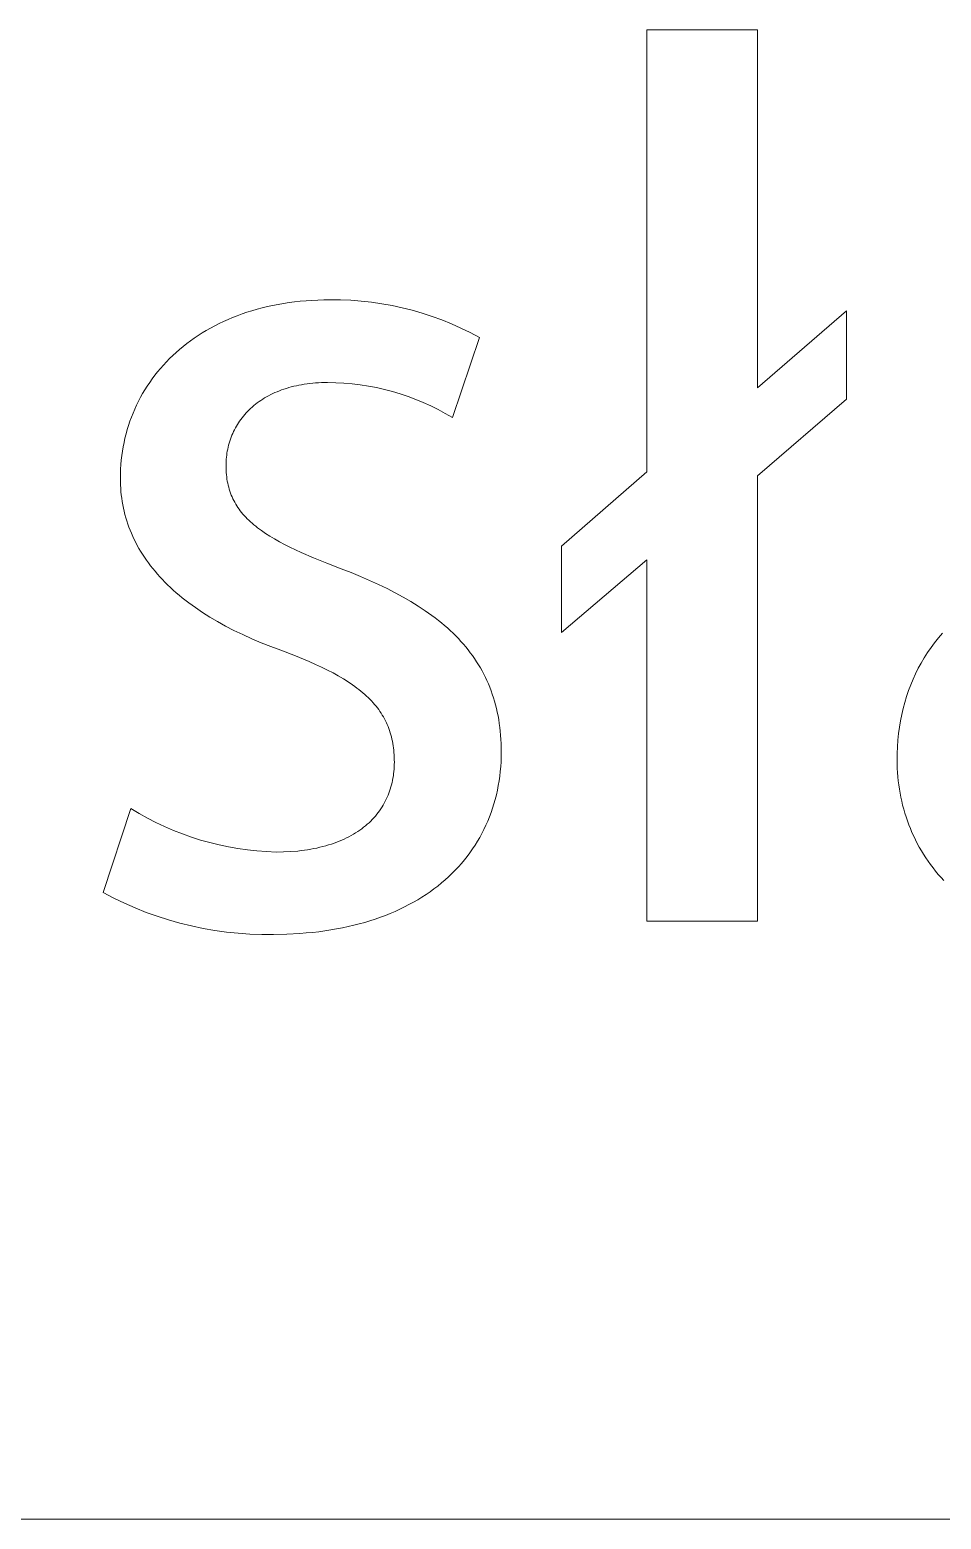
# Model space of a CAD drawing. Header units: millimetres. Extents: x 0 to 4030, y 0 to 2816.
# Drawn here: x 3266.7 to 3295.99, y 0 to 47.85 of the extents above; entities that cross this region are included whole.
import ezdxf

# ---------------------------------------------------------------- set-up
doc = ezdxf.new("R2010")
doc.units = ezdxf.units.MM
doc.header["$MEASUREMENT"] = 0
doc.layers.add('Domyślny', color=7, linetype='Continuous', true_color=0x000000)

msp = doc.modelspace()

# ---------------------------------------------------------------- linework, layer by layer
at = {"layer": 'Domyślny', "color": 18, "lineweight": 15, "true_color": 0x000000}
for p, q in [((3286.529, 33.655), (3286.529, 47.854)), ((3286.529, 47.854), (3290.085, 47.854)), ((3290.085, 47.854), (3290.085, 36.352)), ((3273.527, 38.724), (3273.684, 38.777)), ((3273.684, 38.777), (3273.843, 38.827)), ((3273.843, 38.827), (3274.006, 38.874)), ((3274.006, 38.874), (3274.17, 38.918)), ((3274.17, 38.918), (3274.338, 38.958)), ((3274.338, 38.958), (3274.508, 38.995)), ((3274.508, 38.995), (3274.681, 39.029)), ((3274.681, 39.029), (3274.857, 39.06)), ((3274.857, 39.06), (3275.035, 39.087)), ((3275.035, 39.087), (3275.215, 39.111)), ((3275.215, 39.111), (3275.398, 39.131)), ((3275.398, 39.131), (3275.584, 39.148)), ((3275.584, 39.148), (3275.772, 39.161)), ((3275.772, 39.161), (3275.963, 39.17)), ((3275.963, 39.17), (3276.156, 39.175)), ((3276.156, 39.175), (3276.352, 39.177)), ((3276.352, 39.177), (3276.686, 39.175)), ((3276.686, 39.175), (3277.02, 39.162)), ((3277.02, 39.162), (3277.353, 39.137)), ((3277.353, 39.137), (3277.685, 39.1)), ((3277.685, 39.1), (3278.015, 39.053)), ((3278.015, 39.053), (3278.344, 38.994)), ((3278.344, 38.994), (3278.67, 38.923)), ((3278.67, 38.923), (3278.994, 38.842)), ((3278.994, 38.842), (3279.315, 38.749)), ((3290.085, 36.352), (3292.944, 38.822)), ((3292.944, 38.822), (3292.944, 35.99)), ((3272.509, 38.268), (3272.646, 38.342)), ((3272.646, 38.342), (3272.785, 38.413)), ((3272.785, 38.413), (3272.928, 38.481)), ((3272.928, 38.481), (3273.074, 38.546)), ((3273.074, 38.546), (3273.222, 38.608)), ((3273.222, 38.608), (3273.373, 38.667)), ((3273.373, 38.667), (3273.527, 38.724)), ((3279.315, 38.749), (3279.632, 38.646)), ((3279.632, 38.646), (3279.946, 38.532)), ((3279.946, 38.532), (3280.256, 38.407)), ((3280.256, 38.407), (3280.561, 38.271)), ((3271.748, 37.772), (3271.867, 37.861)), ((3271.867, 37.861), (3271.99, 37.948)), ((3271.99, 37.948), (3272.115, 38.032)), ((3272.115, 38.032), (3272.243, 38.113)), ((3272.243, 38.113), (3272.374, 38.192)), ((3272.374, 38.192), (3272.509, 38.268)), ((3281.157, 37.97), (3280.284, 35.393)), ((3280.561, 38.271), (3280.861, 38.126)), ((3280.861, 38.126), (3281.157, 37.97)), ((3271.197, 37.29), (3271.301, 37.391)), ((3271.301, 37.391), (3271.408, 37.49)), ((3271.408, 37.49), (3271.518, 37.586)), ((3271.518, 37.586), (3271.632, 37.68)), ((3271.632, 37.68), (3271.748, 37.772)), ((3270.724, 36.753), (3270.812, 36.865)), ((3270.812, 36.865), (3270.904, 36.974)), ((3270.904, 36.974), (3270.998, 37.082)), ((3270.998, 37.082), (3271.096, 37.187)), ((3271.096, 37.187), (3271.197, 37.29)), ((3270.403, 36.288), (3270.479, 36.407)), ((3270.479, 36.407), (3270.557, 36.525)), ((3270.557, 36.525), (3270.639, 36.64)), ((3270.639, 36.64), (3270.724, 36.753)), ((3275.107, 36.379), (3275.028, 36.357)), ((3275.188, 36.399), (3275.107, 36.379)), ((3275.271, 36.418), (3275.188, 36.399)), ((3275.354, 36.435), (3275.271, 36.418)), ((3275.44, 36.451), (3275.354, 36.435)), ((3275.526, 36.465), (3275.44, 36.451)), ((3275.615, 36.478), (3275.526, 36.465)), ((3275.704, 36.489), (3275.615, 36.478)), ((3275.795, 36.498), (3275.704, 36.489)), ((3275.888, 36.506), (3275.795, 36.498)), ((3275.982, 36.512), (3275.888, 36.506)), ((3276.077, 36.517), (3275.982, 36.512)), ((3276.173, 36.519), (3276.077, 36.517)), ((3276.272, 36.52), (3276.173, 36.519)), ((3276.535, 36.515), (3276.272, 36.52)), ((3276.799, 36.502), (3276.535, 36.515)), ((3277.061, 36.479), (3276.799, 36.502)), ((3277.323, 36.447), (3277.061, 36.479)), ((3277.584, 36.407), (3277.323, 36.447)), ((3277.843, 36.357), (3277.584, 36.407)), ((3270.135, 35.795), (3270.197, 35.921)), ((3270.197, 35.921), (3270.263, 36.045)), ((3270.263, 36.045), (3270.331, 36.167)), ((3270.331, 36.167), (3270.403, 36.288)), ((3274.07, 35.906), (3274.013, 35.865)), ((3274.129, 35.947), (3274.07, 35.906)), ((3274.189, 35.986), (3274.129, 35.947)), ((3274.251, 36.024), (3274.189, 35.986)), ((3274.314, 36.061), (3274.251, 36.024)), ((3274.378, 36.096), (3274.314, 36.061)), ((3274.445, 36.131), (3274.378, 36.096)), ((3274.512, 36.164), (3274.445, 36.131)), ((3274.582, 36.195), (3274.512, 36.164)), ((3274.652, 36.226), (3274.582, 36.195)), ((3274.724, 36.255), (3274.652, 36.226)), ((3274.798, 36.282), (3274.724, 36.255)), ((3274.873, 36.309), (3274.798, 36.282)), ((3274.95, 36.333), (3274.873, 36.309)), ((3275.028, 36.357), (3274.95, 36.333)), ((3278.1, 36.299), (3277.843, 36.357)), ((3278.355, 36.232), (3278.1, 36.299)), ((3278.608, 36.156), (3278.355, 36.232)), ((3278.858, 36.072), (3278.608, 36.156)), ((3279.105, 35.979), (3278.858, 36.072)), ((3279.348, 35.878), (3279.105, 35.979)), ((3292.944, 35.99), (3290.085, 33.521)), ((3269.97, 35.407), (3270.022, 35.538)), ((3270.022, 35.538), (3270.077, 35.667)), ((3270.077, 35.667), (3270.135, 35.795)), ((3273.568, 35.442), (3273.527, 35.39)), ((3273.611, 35.493), (3273.568, 35.442)), ((3273.656, 35.543), (3273.611, 35.493)), ((3273.703, 35.592), (3273.656, 35.543)), ((3273.75, 35.64), (3273.703, 35.592)), ((3273.8, 35.687), (3273.75, 35.64)), ((3273.851, 35.733), (3273.8, 35.687)), ((3273.903, 35.778), (3273.851, 35.733)), ((3273.957, 35.822), (3273.903, 35.778)), ((3274.013, 35.865), (3273.957, 35.822)), ((3279.588, 35.769), (3279.348, 35.878)), ((3279.825, 35.651), (3279.588, 35.769)), ((3280.057, 35.526), (3279.825, 35.651)), ((3280.284, 35.393), (3280.057, 35.526)), ((3269.797, 34.871), (3269.835, 35.007)), ((3269.835, 35.007), (3269.877, 35.142)), ((3269.877, 35.142), (3269.922, 35.275)), ((3269.922, 35.275), (3269.97, 35.407)), ((3273.251, 34.943), (3273.224, 34.884)), ((3273.28, 35.002), (3273.251, 34.943)), ((3273.31, 35.06), (3273.28, 35.002)), ((3273.342, 35.117), (3273.31, 35.06)), ((3273.376, 35.173), (3273.342, 35.117)), ((3273.411, 35.229), (3273.376, 35.173)), ((3273.448, 35.283), (3273.411, 35.229)), ((3273.487, 35.337), (3273.448, 35.283)), ((3273.527, 35.39), (3273.487, 35.337)), ((3269.681, 34.314), (3269.705, 34.455)), ((3269.705, 34.455), (3269.732, 34.595)), ((3269.732, 34.595), (3269.763, 34.733)), ((3269.763, 34.733), (3269.797, 34.871)), ((3273.094, 34.513), (3273.078, 34.449)), ((3273.112, 34.576), (3273.094, 34.513)), ((3273.131, 34.639), (3273.112, 34.576)), ((3273.152, 34.701), (3273.131, 34.639)), ((3273.174, 34.763), (3273.152, 34.701)), ((3273.198, 34.824), (3273.174, 34.763)), ((3273.224, 34.884), (3273.198, 34.824)), ((3269.632, 33.885), (3269.644, 34.029)), ((3269.644, 34.029), (3269.661, 34.172)), ((3269.661, 34.172), (3269.681, 34.314)), ((3273.014, 33.986), (3273.011, 33.918)), ((3273.018, 34.053), (3273.014, 33.986)), ((3273.024, 34.12), (3273.018, 34.053)), ((3273.031, 34.187), (3273.024, 34.12)), ((3273.041, 34.253), (3273.031, 34.187)), ((3273.052, 34.319), (3273.041, 34.253)), ((3273.064, 34.384), (3273.052, 34.319)), ((3273.078, 34.449), (3273.064, 34.384)), ((3269.615, 33.447), (3269.617, 33.594)), ((3269.617, 33.594), (3269.622, 33.74)), ((3269.622, 33.74), (3269.632, 33.885)), ((3273.011, 33.918), (3273.01, 33.849)), ((3273.01, 33.849), (3273.011, 33.775)), ((3273.011, 33.775), (3273.014, 33.701)), ((3273.014, 33.701), (3273.018, 33.629)), ((3273.018, 33.629), (3273.024, 33.557)), ((3273.024, 33.557), (3273.032, 33.487)), ((3283.791, 31.266), (3286.529, 33.655)), ((3290.085, 33.521), (3290.085, 19.214)), ((3269.616, 33.338), (3269.615, 33.447)), ((3269.62, 33.229), (3269.616, 33.338)), ((3269.626, 33.121), (3269.62, 33.229)), ((3269.634, 33.014), (3269.626, 33.121)), ((3273.032, 33.487), (3273.041, 33.419)), ((3273.041, 33.419), (3273.052, 33.351)), ((3273.052, 33.351), (3273.065, 33.284)), ((3273.065, 33.284), (3273.079, 33.219)), ((3273.079, 33.219), (3273.096, 33.154)), ((3273.096, 33.154), (3273.114, 33.091)), ((3273.114, 33.091), (3273.134, 33.028)), ((3273.134, 33.028), (3273.155, 32.967)), ((3269.645, 32.907), (3269.634, 33.014)), ((3269.659, 32.801), (3269.645, 32.907)), ((3269.675, 32.695), (3269.659, 32.801)), ((3269.693, 32.59), (3269.675, 32.695)), ((3269.714, 32.486), (3269.693, 32.59)), ((3273.155, 32.967), (3273.179, 32.906)), ((3273.179, 32.906), (3273.204, 32.847)), ((3273.204, 32.847), (3273.231, 32.788)), ((3273.231, 32.788), (3273.259, 32.73)), ((3273.259, 32.73), (3273.29, 32.673)), ((3273.29, 32.673), (3273.322, 32.617)), ((3273.322, 32.617), (3273.356, 32.562)), ((3273.356, 32.562), (3273.392, 32.507)), ((3269.737, 32.383), (3269.714, 32.486)), ((3269.763, 32.28), (3269.737, 32.383)), ((3269.792, 32.177), (3269.763, 32.28)), ((3269.822, 32.076), (3269.792, 32.177)), ((3269.856, 31.975), (3269.822, 32.076)), ((3273.392, 32.507), (3273.429, 32.453)), ((3273.429, 32.453), (3273.469, 32.4)), ((3273.469, 32.4), (3273.51, 32.348)), ((3273.51, 32.348), (3273.553, 32.296)), ((3273.553, 32.296), (3273.598, 32.245)), ((3273.598, 32.245), (3273.645, 32.194)), ((3273.645, 32.194), (3273.693, 32.144)), ((3273.693, 32.144), (3273.744, 32.095)), ((3273.744, 32.095), (3273.796, 32.046)), ((3269.891, 31.875), (3269.856, 31.975)), ((3269.929, 31.775), (3269.891, 31.875)), ((3269.97, 31.676), (3269.929, 31.775)), ((3270.013, 31.578), (3269.97, 31.676)), ((3273.796, 32.046), (3273.85, 31.998)), ((3273.85, 31.998), (3273.906, 31.95)), ((3273.906, 31.95), (3273.964, 31.903)), ((3273.964, 31.903), (3274.024, 31.856)), ((3274.024, 31.856), (3274.085, 31.81)), ((3274.085, 31.81), (3274.149, 31.764)), ((3274.149, 31.764), (3274.282, 31.673)), ((3274.282, 31.673), (3274.422, 31.583)), ((3270.059, 31.48), (3270.013, 31.578)), ((3270.107, 31.384), (3270.059, 31.48)), ((3270.158, 31.288), (3270.107, 31.384)), ((3270.211, 31.192), (3270.158, 31.288)), ((3270.267, 31.098), (3270.211, 31.192)), ((3274.422, 31.583), (3274.57, 31.495)), ((3274.57, 31.495), (3274.725, 31.407)), ((3274.725, 31.407), (3274.889, 31.32)), ((3274.889, 31.32), (3275.06, 31.234)), ((3275.06, 31.234), (3275.426, 31.061)), ((3283.791, 28.488), (3283.791, 31.266)), ((3270.325, 31.004), (3270.267, 31.098)), ((3270.386, 30.911), (3270.325, 31.004)), ((3270.45, 30.818), (3270.386, 30.911)), ((3270.516, 30.726), (3270.45, 30.818)), ((3270.584, 30.636), (3270.516, 30.726)), ((3270.655, 30.545), (3270.584, 30.636)), ((3275.426, 31.061), (3275.823, 30.888)), ((3275.823, 30.888), (3276.253, 30.713)), ((3276.253, 30.713), (3276.714, 30.535)), ((3286.529, 30.823), (3283.791, 28.488)), ((3286.529, 19.214), (3286.529, 30.823)), ((3270.729, 30.456), (3270.655, 30.545)), ((3270.805, 30.367), (3270.729, 30.456)), ((3270.883, 30.28), (3270.805, 30.367)), ((3270.964, 30.192), (3270.883, 30.28)), ((3271.048, 30.106), (3270.964, 30.192)), ((3276.714, 30.535), (3277.028, 30.414)), ((3277.028, 30.414), (3277.332, 30.29)), ((3277.332, 30.29), (3277.626, 30.164)), ((3277.626, 30.164), (3277.91, 30.035)), ((3271.134, 30.021), (3271.048, 30.106)), ((3271.223, 29.936), (3271.134, 30.021)), ((3271.315, 29.852), (3271.223, 29.936)), ((3271.409, 29.769), (3271.315, 29.852)), ((3271.505, 29.687), (3271.409, 29.769)), ((3271.604, 29.606), (3271.505, 29.687)), ((3277.91, 30.035), (3278.185, 29.903)), ((3278.185, 29.903), (3278.45, 29.767)), ((3278.45, 29.767), (3278.705, 29.628)), ((3271.811, 29.445), (3271.604, 29.606)), ((3272.027, 29.289), (3271.811, 29.445)), ((3272.254, 29.135), (3272.027, 29.289)), ((3278.705, 29.628), (3278.95, 29.486)), ((3278.95, 29.486), (3279.185, 29.34)), ((3279.185, 29.34), (3279.411, 29.19)), ((3272.491, 28.985), (3272.254, 29.135)), ((3272.739, 28.839), (3272.491, 28.985)), ((3272.997, 28.696), (3272.739, 28.839)), ((3279.411, 29.19), (3279.627, 29.036)), ((3279.627, 29.036), (3279.731, 28.958)), ((3279.731, 28.958), (3279.833, 28.879)), ((3279.833, 28.879), (3279.932, 28.798)), ((3279.932, 28.798), (3280.029, 28.717)), ((3280.029, 28.717), (3280.123, 28.634)), ((3273.266, 28.557), (3272.997, 28.696)), ((3273.545, 28.422), (3273.266, 28.557)), ((3273.835, 28.29), (3273.545, 28.422)), ((3274.136, 28.162), (3273.835, 28.29)), ((3280.123, 28.634), (3280.215, 28.55)), ((3280.215, 28.55), (3280.305, 28.466)), ((3280.305, 28.466), (3280.391, 28.38)), ((3280.391, 28.38), (3280.476, 28.293)), ((3280.476, 28.293), (3280.558, 28.204)), ((3295.782, 28.161), (3295.904, 28.315)), ((3295.904, 28.315), (3296.032, 28.466)), ((3274.447, 28.038), (3274.136, 28.162)), ((3274.768, 27.917), (3274.447, 28.038)), ((3275.243, 27.737), (3274.768, 27.917)), ((3280.558, 28.204), (3280.637, 28.115)), ((3280.637, 28.115), (3280.714, 28.024)), ((3280.714, 28.024), (3280.789, 27.932)), ((3280.789, 27.932), (3280.861, 27.839)), ((3280.861, 27.839), (3280.93, 27.745)), ((3295.45, 27.677), (3295.555, 27.842)), ((3295.555, 27.842), (3295.665, 28.003)), ((3295.665, 28.003), (3295.782, 28.161)), ((3275.681, 27.555), (3275.243, 27.737)), ((3275.886, 27.464), (3275.681, 27.555)), ((3276.082, 27.373), (3275.886, 27.464)), ((3276.27, 27.281), (3276.082, 27.373)), ((3276.449, 27.188), (3276.27, 27.281)), ((3280.93, 27.745), (3280.997, 27.649)), ((3280.997, 27.649), (3281.061, 27.552)), ((3281.061, 27.552), (3281.123, 27.454)), ((3281.123, 27.454), (3281.183, 27.354)), ((3281.183, 27.354), (3281.24, 27.253)), ((3295.17, 27.164), (3295.257, 27.338)), ((3295.257, 27.338), (3295.351, 27.509)), ((3295.351, 27.509), (3295.45, 27.677)), ((3276.619, 27.094), (3276.449, 27.188)), ((3276.781, 26.998), (3276.619, 27.094)), ((3276.934, 26.902), (3276.781, 26.998)), ((3277.079, 26.804), (3276.934, 26.902)), ((3277.149, 26.755), (3277.079, 26.804)), ((3281.24, 27.253), (3281.294, 27.151)), ((3281.294, 27.151), (3281.346, 27.047)), ((3281.346, 27.047), (3281.396, 26.942)), ((3281.396, 26.942), (3281.443, 26.836)), ((3281.443, 26.836), (3281.487, 26.728)), ((3294.943, 26.621), (3295.013, 26.805)), ((3295.013, 26.805), (3295.089, 26.986)), ((3295.089, 26.986), (3295.17, 27.164)), ((3277.217, 26.705), (3277.149, 26.755)), ((3277.282, 26.655), (3277.217, 26.705)), ((3277.346, 26.604), (3277.282, 26.655)), ((3277.407, 26.553), (3277.346, 26.604)), ((3277.467, 26.501), (3277.407, 26.553)), ((3277.524, 26.449), (3277.467, 26.501)), ((3277.58, 26.396), (3277.524, 26.449)), ((3277.634, 26.343), (3277.58, 26.396)), ((3277.686, 26.289), (3277.634, 26.343)), ((3281.487, 26.728), (3281.529, 26.618)), ((3281.529, 26.618), (3281.568, 26.508)), ((3281.568, 26.508), (3281.605, 26.395)), ((3281.605, 26.395), (3281.639, 26.281)), ((3294.822, 26.243), (3294.88, 26.434)), ((3294.88, 26.434), (3294.943, 26.621)), ((3277.736, 26.234), (3277.686, 26.289)), ((3277.784, 26.179), (3277.736, 26.234)), ((3277.83, 26.124), (3277.784, 26.179)), ((3277.874, 26.068), (3277.83, 26.124)), ((3277.917, 26.011), (3277.874, 26.068)), ((3277.957, 25.953), (3277.917, 26.011)), ((3277.996, 25.895), (3277.957, 25.953)), ((3278.033, 25.836), (3277.996, 25.895)), ((3281.639, 26.281), (3281.671, 26.166)), ((3281.671, 26.166), (3281.7, 26.049)), ((3281.7, 26.049), (3281.727, 25.931)), ((3281.727, 25.931), (3281.751, 25.811)), ((3294.685, 25.652), (3294.725, 25.852)), ((3294.725, 25.852), (3294.77, 26.049)), ((3294.77, 26.049), (3294.822, 26.243)), ((3278.069, 25.776), (3278.033, 25.836)), ((3278.102, 25.716), (3278.069, 25.776)), ((3278.134, 25.654), (3278.102, 25.716)), ((3278.164, 25.592), (3278.134, 25.654)), ((3278.192, 25.53), (3278.164, 25.592)), ((3278.218, 25.466), (3278.192, 25.53)), ((3278.243, 25.401), (3278.218, 25.466)), ((3278.266, 25.336), (3278.243, 25.401)), ((3281.751, 25.811), (3281.773, 25.689)), ((3281.773, 25.689), (3281.792, 25.566)), ((3281.792, 25.566), (3281.809, 25.441)), ((3281.809, 25.441), (3281.823, 25.314)), ((3294.624, 25.242), (3294.651, 25.449)), ((3294.651, 25.449), (3294.685, 25.652)), ((3278.288, 25.27), (3278.266, 25.336)), ((3278.307, 25.203), (3278.288, 25.27)), ((3278.325, 25.135), (3278.307, 25.203)), ((3278.342, 25.066), (3278.325, 25.135)), ((3278.357, 24.996), (3278.342, 25.066)), ((3278.37, 24.925), (3278.357, 24.996)), ((3278.381, 24.853), (3278.37, 24.925)), ((3281.823, 25.314), (3281.834, 25.186)), ((3281.834, 25.186), (3281.843, 25.056)), ((3281.843, 25.056), (3281.849, 24.925)), ((3281.849, 24.925), (3281.853, 24.791)), ((3294.587, 24.819), (3294.602, 25.032)), ((3294.602, 25.032), (3294.624, 25.242)), ((3278.391, 24.78), (3278.381, 24.853)), ((3278.4, 24.706), (3278.391, 24.78)), ((3278.407, 24.631), (3278.4, 24.706)), ((3278.412, 24.555), (3278.407, 24.631)), ((3278.416, 24.478), (3278.412, 24.555)), ((3278.418, 24.4), (3278.416, 24.478)), ((3281.853, 24.497), (3281.847, 24.338)), ((3281.853, 24.791), (3281.855, 24.656)), ((3281.855, 24.656), (3281.853, 24.497)), ((3294.575, 24.384), (3294.578, 24.603)), ((3294.578, 24.603), (3294.587, 24.819)), ((3278.387, 23.881), (3278.397, 23.953)), ((3278.397, 23.953), (3278.405, 24.025)), ((3278.405, 24.025), (3278.411, 24.098)), ((3278.411, 24.098), (3278.415, 24.172)), ((3278.415, 24.172), (3278.418, 24.246)), ((3278.419, 24.321), (3278.418, 24.4)), ((3278.418, 24.246), (3278.419, 24.321)), ((3281.823, 24.026), (3281.806, 23.873)), ((3281.837, 24.182), (3281.823, 24.026)), ((3281.847, 24.338), (3281.837, 24.182)), ((3294.576, 24.251), (3294.575, 24.384)), ((3294.58, 24.119), (3294.576, 24.251)), ((3294.588, 23.986), (3294.58, 24.119)), ((3294.598, 23.854), (3294.588, 23.986)), ((3278.268, 23.394), (3278.29, 23.461)), ((3278.29, 23.461), (3278.311, 23.53)), ((3278.311, 23.53), (3278.33, 23.599)), ((3278.33, 23.599), (3278.347, 23.668)), ((3278.347, 23.668), (3278.362, 23.738)), ((3278.362, 23.738), (3278.375, 23.809)), ((3278.375, 23.809), (3278.387, 23.881)), ((3281.759, 23.57), (3281.73, 23.422)), ((3281.784, 23.721), (3281.759, 23.57)), ((3281.806, 23.873), (3281.784, 23.721)), ((3294.612, 23.722), (3294.598, 23.854)), ((3294.628, 23.591), (3294.612, 23.722)), ((3294.647, 23.46), (3294.628, 23.591)), ((3294.669, 23.33), (3294.647, 23.46)), ((3278.06, 22.944), (3278.095, 23.006)), ((3278.095, 23.006), (3278.128, 23.068)), ((3278.128, 23.068), (3278.16, 23.132)), ((3278.16, 23.132), (3278.19, 23.196)), ((3278.19, 23.196), (3278.218, 23.261)), ((3278.218, 23.261), (3278.244, 23.327)), ((3278.244, 23.327), (3278.268, 23.394)), ((3281.62, 22.986), (3281.576, 22.844)), ((3281.661, 23.129), (3281.62, 22.986)), ((3281.697, 23.275), (3281.661, 23.129)), ((3281.73, 23.422), (3281.697, 23.275)), ((3294.694, 23.2), (3294.669, 23.33)), ((3294.723, 23.071), (3294.694, 23.2)), ((3294.754, 22.942), (3294.723, 23.071)), ((3269.065, 20.134), (3269.95, 22.831)), ((3269.95, 22.831), (3270.215, 22.673)), ((3270.215, 22.673), (3270.485, 22.523)), ((3270.485, 22.523), (3270.759, 22.383)), ((3277.711, 22.484), (3277.761, 22.538)), ((3277.761, 22.538), (3277.809, 22.593)), ((3277.809, 22.593), (3277.856, 22.649)), ((3277.856, 22.649), (3277.9, 22.706)), ((3277.9, 22.706), (3277.943, 22.764)), ((3277.943, 22.764), (3277.984, 22.823)), ((3277.984, 22.823), (3278.023, 22.883)), ((3278.023, 22.883), (3278.06, 22.944)), ((3281.477, 22.566), (3281.422, 22.43)), ((3281.528, 22.704), (3281.477, 22.566)), ((3281.576, 22.844), (3281.528, 22.704)), ((3294.788, 22.815), (3294.754, 22.942)), ((3294.824, 22.688), (3294.788, 22.815)), ((3294.864, 22.562), (3294.824, 22.688)), ((3294.907, 22.437), (3294.864, 22.562)), ((3270.759, 22.383), (3271.038, 22.252)), ((3271.038, 22.252), (3271.321, 22.13)), ((3271.321, 22.13), (3271.608, 22.017)), ((3271.608, 22.017), (3271.899, 21.914)), ((3277.105, 22.008), (3277.174, 22.05)), ((3277.174, 22.05), (3277.241, 22.093)), ((3277.241, 22.093), (3277.307, 22.138)), ((3277.307, 22.138), (3277.37, 22.184)), ((3277.37, 22.184), (3277.432, 22.231)), ((3277.432, 22.231), (3277.491, 22.279)), ((3277.491, 22.279), (3277.549, 22.329)), ((3277.549, 22.329), (3277.605, 22.379)), ((3277.605, 22.379), (3277.659, 22.431)), ((3277.659, 22.431), (3277.711, 22.484)), ((3281.234, 22.034), (3281.164, 21.906)), ((3281.3, 22.164), (3281.234, 22.034)), ((3281.363, 22.296), (3281.3, 22.164)), ((3281.422, 22.43), (3281.363, 22.296)), ((3294.953, 22.313), (3294.907, 22.437)), ((3295.001, 22.19), (3294.953, 22.313)), ((3295.053, 22.068), (3295.001, 22.19)), ((3295.108, 21.947), (3295.053, 22.068)), ((3271.899, 21.914), (3272.192, 21.821)), ((3272.192, 21.821), (3272.489, 21.738)), ((3272.489, 21.738), (3272.789, 21.664)), ((3272.789, 21.664), (3273.09, 21.601)), ((3273.09, 21.601), (3273.394, 21.548)), ((3273.394, 21.548), (3273.699, 21.504)), ((3275.734, 21.526), (3275.835, 21.545)), ((3275.835, 21.545), (3275.933, 21.565)), ((3275.933, 21.565), (3276.03, 21.587)), ((3276.03, 21.587), (3276.124, 21.61)), ((3276.124, 21.61), (3276.216, 21.635)), ((3276.216, 21.635), (3276.307, 21.662)), ((3276.307, 21.662), (3276.396, 21.69)), ((3276.396, 21.69), (3276.482, 21.719)), ((3276.482, 21.719), (3276.567, 21.75)), ((3276.567, 21.75), (3276.649, 21.783)), ((3276.649, 21.783), (3276.73, 21.817)), ((3276.73, 21.817), (3276.809, 21.852)), ((3276.809, 21.852), (3276.886, 21.889)), ((3276.886, 21.889), (3276.961, 21.927)), ((3276.961, 21.927), (3277.034, 21.967)), ((3277.034, 21.967), (3277.105, 22.008)), ((3281.014, 21.656), (3280.933, 21.534)), ((3281.091, 21.78), (3281.014, 21.656)), ((3281.164, 21.906), (3281.091, 21.78)), ((3295.165, 21.828), (3295.108, 21.947)), ((3295.225, 21.71), (3295.165, 21.828)), ((3295.289, 21.593), (3295.225, 21.71)), ((3295.355, 21.478), (3295.289, 21.593)), ((3273.699, 21.504), (3274.005, 21.471)), ((3274.005, 21.471), (3274.313, 21.448)), ((3274.313, 21.448), (3274.621, 21.435)), ((3274.621, 21.435), (3274.86, 21.439)), ((3274.86, 21.439), (3275.09, 21.45)), ((3275.09, 21.45), (3275.313, 21.469)), ((3275.313, 21.469), (3275.421, 21.48)), ((3275.421, 21.48), (3275.528, 21.494)), ((3275.528, 21.494), (3275.632, 21.509)), ((3275.632, 21.509), (3275.734, 21.526)), ((3280.575, 21.069), (3280.477, 20.958)), ((3280.67, 21.182), (3280.575, 21.069)), ((3280.761, 21.297), (3280.67, 21.182)), ((3280.849, 21.414), (3280.761, 21.297)), ((3280.933, 21.534), (3280.849, 21.414)), ((3295.424, 21.364), (3295.355, 21.478)), ((3295.496, 21.252), (3295.424, 21.364)), ((3295.571, 21.142), (3295.496, 21.252)), ((3295.649, 21.033), (3295.571, 21.142)), ((3280.161, 20.64), (3280.049, 20.539)), ((3280.27, 20.744), (3280.161, 20.64)), ((3280.375, 20.85), (3280.27, 20.744)), ((3280.477, 20.958), (3280.375, 20.85)), ((3295.729, 20.926), (3295.649, 21.033)), ((3295.813, 20.821), (3295.729, 20.926)), ((3295.899, 20.718), (3295.813, 20.821)), ((3295.989, 20.616), (3295.899, 20.718)), ((3296.081, 20.517), (3295.989, 20.616)), ((3269.401, 19.957), (3269.065, 20.134)), ((3279.567, 20.16), (3279.438, 20.072)), ((3279.693, 20.251), (3279.567, 20.16)), ((3279.815, 20.344), (3279.693, 20.251)), ((3279.934, 20.441), (3279.815, 20.344)), ((3280.049, 20.539), (3279.934, 20.441)), ((3269.744, 19.792), (3269.401, 19.957)), ((3270.092, 19.639), (3269.744, 19.792)), ((3270.445, 19.498), (3270.092, 19.639)), ((3278.744, 19.67), (3278.595, 19.598)), ((3278.889, 19.745), (3278.744, 19.67)), ((3279.031, 19.822), (3278.889, 19.745)), ((3279.17, 19.903), (3279.031, 19.822)), ((3279.306, 19.986), (3279.17, 19.903)), ((3279.438, 20.072), (3279.306, 19.986)), ((3270.802, 19.37), (3270.445, 19.498)), ((3271.164, 19.254), (3270.802, 19.37)), ((3271.53, 19.15), (3271.164, 19.254)), ((3271.899, 19.06), (3271.53, 19.15)), ((3277.466, 19.175), (3277.292, 19.127)), ((3277.636, 19.227), (3277.466, 19.175)), ((3277.804, 19.281), (3277.636, 19.227)), ((3277.969, 19.339), (3277.804, 19.281)), ((3278.13, 19.399), (3277.969, 19.339)), ((3278.288, 19.462), (3278.13, 19.399)), ((3278.443, 19.529), (3278.288, 19.462)), ((3278.595, 19.598), (3278.443, 19.529)), ((3290.085, 19.214), (3286.529, 19.214)), ((3272.272, 18.982), (3271.899, 19.06)), ((3272.646, 18.918), (3272.272, 18.982)), ((3273.023, 18.866), (3272.646, 18.918)), ((3273.401, 18.828), (3273.023, 18.866)), ((3273.78, 18.802), (3273.401, 18.828)), ((3274.16, 18.79), (3273.78, 18.802)), ((3274.54, 18.791), (3274.16, 18.79)), ((3274.969, 18.799), (3274.54, 18.791)), ((3275.385, 18.82), (3274.969, 18.799)), ((3275.589, 18.836), (3275.385, 18.82)), ((3275.791, 18.855), (3275.589, 18.836)), ((3275.989, 18.877), (3275.791, 18.855)), ((3276.184, 18.903), (3275.989, 18.877)), ((3276.376, 18.932), (3276.184, 18.903)), ((3276.565, 18.965), (3276.376, 18.932)), ((3276.751, 19.001), (3276.565, 18.965)), ((3276.935, 19.039), (3276.751, 19.001)), ((3277.115, 19.082), (3276.935, 19.039)), ((3277.292, 19.127), (3277.115, 19.082)), ((4026.418, 0), (0.001, 0)), ((4026.418, 0), (2507.181, 0))]:
    msp.add_line(p, q, dxfattribs=at)

doc.saveas('drawing.dxf')
